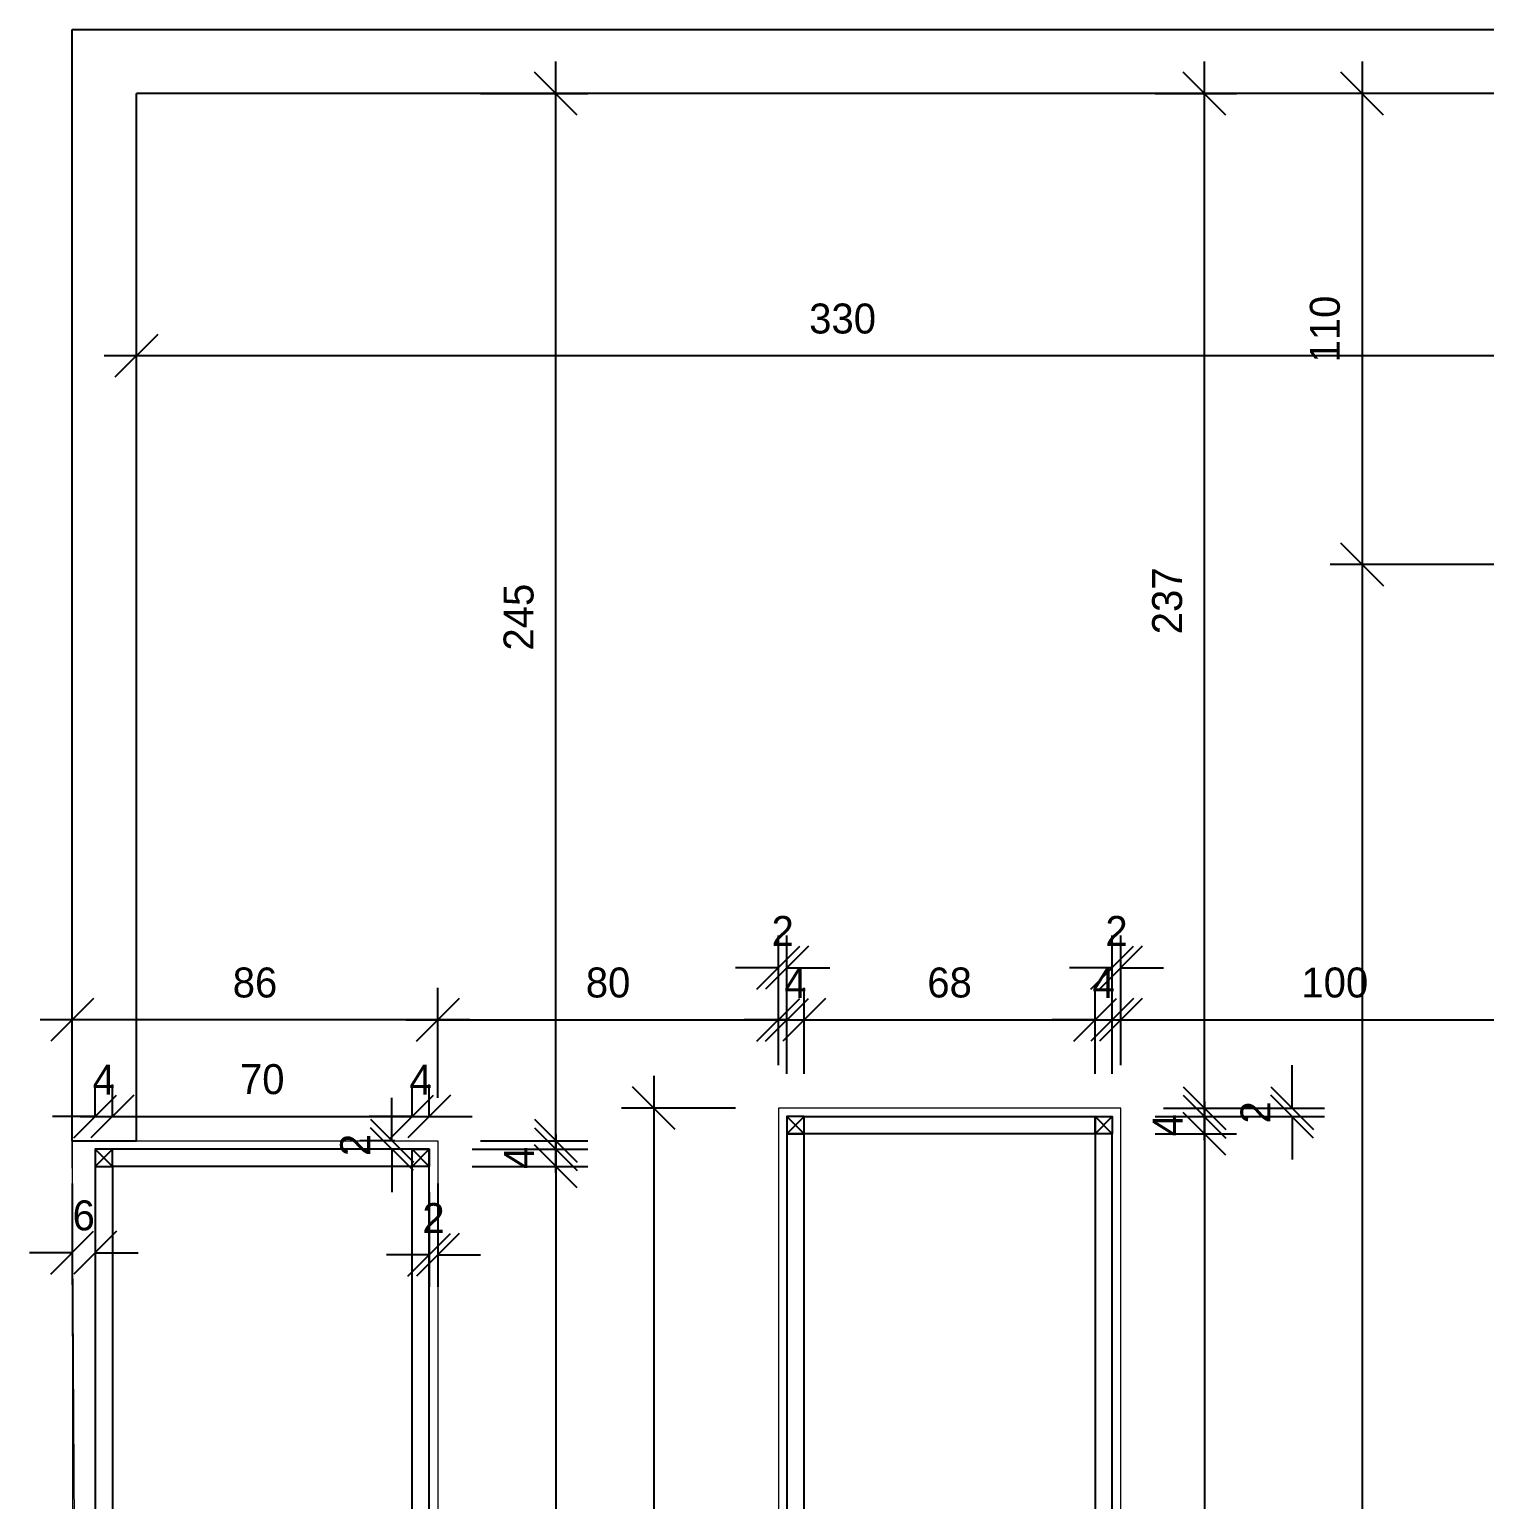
# Model space of a CAD drawing. Header units: centimetres. Extents: x 131563 to 145359, y 24878 to 28066.
# Drawn here: x 132793.6 to 133133.6, y 27118.7 to 27462.2 of the extents above; entities that cross this region are included whole.
import ezdxf

# ---------------------------------------------------------------- set-up
doc = ezdxf.new("R2010")
doc.units = ezdxf.units.CM
doc.header["$LTSCALE"] = 10
doc.header["$MEASUREMENT"] = 0
doc.header["$PDMODE"] = 3
doc.header["$PDSIZE"] = 20
doc.layers.add('ARK_AHŞAP', color=45, linetype='Continuous', lineweight=15)
doc.layers.add('tefriş', color=45, linetype='Continuous', lineweight=18)
for name, color, linetype in [('Kıtc-002 Çizgi', 7, 'Continuous'), ('Kıtc-040 Detay', 7, 'Continuous'), ('S2000-002 Çizgi', 7, 'Continuous')]:
    doc.layers.add(name, color=color, linetype=linetype)
doc.styles.add('TAKSİM', font='GOTHIC.TTF', dxfattribs={"height": 7})
doc.dimstyles.new('AR_DIM_100', dxfattribs={"dimtxt": 7, "dimasz": 10, "dimexe": 7.5, "dimexo": 10, "dimgap": 5, "dimtad": 1, "dimtoh": 1, "dimdec": 0, "dimrnd": 0.5, "dimzin": 12, "dimdsep": 46, "dimtxsty": 'TAKSİM', "dimblk": 'OBLIQUE', "dimcen": 0.09, "dimdle": 7.5, "dimclrd": 256, "dimclre": 256, "dimclrt": 7, "dimadec": 0, "dimazin": 0, "dimtfac": 1, "dimtdec": 0, "dimtix": 1, "dimtofl": 0, "dimtmove": 0, "dimatfit": 3, "dimldrblk": 'DOT', "dimfxl": 100, "dimfxlon": 1, "dimtolj": 1, "dimtzin": 0, "dimlwd": -1, "dimlwe": -1, "dimarcsym": 0})

# ---------------------------------------------------------------- blocks, each defined once
blk = doc.blocks.new('_Oblique')
at = {"color": 0, "linetype": 'ByBlock', "lineweight": -2}
blk.add_line((-0.5, -0.5), (0.5, 0.5), dxfattribs=at)
blk = doc.blocks.new('*D119')
at = {"transparency": 16777216}
for p, q in [((132889.03, 27212.53), (132889.03, 27238.27)), ((132968.61, 27220.15), (132968.61, 27238.27)), ((132881.53, 27230.77), (132976.11, 27230.77))]:
    blk.add_line(p, q, dxfattribs=at)
at = {"layer": 'Defpoints', "color": 0, "transparency": 16777216}
for p in [(132968.61, 27230.77), (132968.61, 27210.15), (132889.03, 27202.53)]:
    blk.add_point(p, dxfattribs=at)
at = {"transparency": 16777216, "xscale": 10, "yscale": 10, "zscale": 10, "rotation": 180}
blk.add_blockref('_Oblique', (132889.03, 27230.77), dxfattribs=at)
at = {"transparency": 16777216, "xscale": 10, "yscale": 10, "zscale": 10}
blk.add_blockref('_Oblique', (132968.61, 27230.77), dxfattribs=at)
at = {"color": 7, "transparency": 16777216, "insert": (132928.82, 27239.44), "char_height": 7, "attachment_point": 5, "style": 'TAKSİM'}
blk.add_mtext('\\A1;80', dxfattribs=at)
blk = doc.blocks.new('_Dot')
at = {"color": 0, "linetype": 'ByBlock', "lineweight": -2}
blk.add_line((-0.5, 0), (-1, 0), dxfattribs=at)
at = {"color": 0, "linetype": 'ByBlock', "const_width": 0.5}
blk.add_lwpolyline([(-0.25, 0, 1), (0.25, 0, 1)], format="xyb", close=True, dxfattribs=at)
blk = doc.blocks.new('*D120')
at = {"transparency": 16777216}
for p, q in [((132974.61, 27218.15), (132974.61, 27238.27)), ((133042.61, 27218.15), (133042.61, 27238.27)), ((132967.11, 27230.77), (133050.11, 27230.77))]:
    blk.add_line(p, q, dxfattribs=at)
at = {"layer": 'Defpoints', "color": 0, "transparency": 16777216}
for p in [(133042.61, 27230.77), (132974.61, 27208.15), (133042.61, 27208.15)]:
    blk.add_point(p, dxfattribs=at)
at = {"transparency": 16777216, "xscale": 10, "yscale": 10, "zscale": 10, "rotation": 180}
blk.add_blockref('_Oblique', (132974.61, 27230.77), dxfattribs=at)
at = {"transparency": 16777216, "xscale": 10, "yscale": 10, "zscale": 10}
blk.add_blockref('_Oblique', (133042.61, 27230.77), dxfattribs=at)
at = {"color": 7, "transparency": 16777216, "insert": (133008.61, 27239.44), "char_height": 7, "attachment_point": 5, "style": 'TAKSİM'}
blk.add_mtext('\\A1;68', dxfattribs=at)
blk = doc.blocks.new('*D121')
at = {"transparency": 16777216}
for p, q in [((133148.61, 27281.15), (133148.61, 27223.27)), ((133048.61, 27220.15), (133048.61, 27238.27)), ((133041.11, 27230.77), (133156.11, 27230.77))]:
    blk.add_line(p, q, dxfattribs=at)
at = {"layer": 'Defpoints', "color": 0, "transparency": 16777216}
for p in [(133148.61, 27291.15), (133148.61, 27230.77), (133048.61, 27210.15)]:
    blk.add_point(p, dxfattribs=at)
at = {"transparency": 16777216, "xscale": 10, "yscale": 10, "zscale": 10, "rotation": 180}
blk.add_blockref('_Oblique', (133048.61, 27230.77), dxfattribs=at)
at = {"transparency": 16777216, "xscale": 10, "yscale": 10, "zscale": 10}
blk.add_blockref('_Oblique', (133148.61, 27230.77), dxfattribs=at)
at = {"color": 7, "transparency": 16777216, "insert": (133098.61, 27239.44), "char_height": 7, "attachment_point": 5, "style": 'TAKSİM'}
blk.add_mtext('\\A1;100', dxfattribs=at)
blk = doc.blocks.new('*D122')
at = {"transparency": 16777216}
for p, q in [((132939.49, 27217.65), (132939.49, 26822.65)), ((132958.61, 27210.15), (132931.99, 27210.15)), ((132958.61, 26830.15), (132931.99, 26830.15))]:
    blk.add_line(p, q, dxfattribs=at)
at = {"layer": 'Defpoints', "color": 0, "transparency": 16777216}
for p in [(132968.61, 27210.15), (132939.49, 26830.15), (132968.61, 26830.15)]:
    blk.add_point(p, dxfattribs=at)
at = {"transparency": 16777216, "xscale": 10, "yscale": 10, "zscale": 10}
for p, rotation in [((132939.49, 27210.15), 90), ((132939.49, 26830.15), 270)]:
    blk.add_blockref('_Oblique', p, dxfattribs=dict(at, rotation=rotation))
at = {"color": 7, "transparency": 16777216, "insert": (132930.81, 27020.15), "char_height": 7, "attachment_point": 5, "rotation": 90, "style": 'TAKSİM'}
blk.add_mtext('\\A1;380', dxfattribs=at)
blk = doc.blocks.new('*D123')
at = {"transparency": 16777216}
for p, q in [((133105.01, 27454.65), (133105.01, 27329.65)), ((133138.61, 27447.15), (133097.51, 27447.15)), ((133138.61, 27337.15), (133097.51, 27337.15))]:
    blk.add_line(p, q, dxfattribs=at)
at = {"layer": 'Defpoints', "color": 0, "transparency": 16777216}
for p in [(133148.61, 27447.15), (133105.01, 27337.15), (133148.61, 27337.15)]:
    blk.add_point(p, dxfattribs=at)
at = {"transparency": 16777216, "xscale": 10, "yscale": 10, "zscale": 10}
for p, rotation in [((133105.01, 27447.15), 90), ((133105.01, 27337.15), 270)]:
    blk.add_blockref('_Oblique', p, dxfattribs=dict(at, rotation=rotation))
at = {"color": 7, "transparency": 16777216, "insert": (133096.33, 27392.15), "char_height": 7, "attachment_point": 5, "rotation": 90, "style": 'TAKSİM'}
blk.add_mtext('\\A1;110', dxfattribs=at)
blk = doc.blocks.new('*D143')
at = {"transparency": 16777216}
for p, q in [((133105.01, 27344.65), (133105.01, 26752.65)), ((133118.61, 27337.15), (133097.51, 27337.15)), ((133118.61, 26760.15), (133097.51, 26760.15))]:
    blk.add_line(p, q, dxfattribs=at)
at = {"layer": 'Defpoints', "color": 0, "transparency": 16777216}
for p in [(133128.61, 27337.15), (133105.01, 26760.15), (133128.61, 26760.15)]:
    blk.add_point(p, dxfattribs=at)
at = {"transparency": 16777216, "xscale": 10, "yscale": 10, "zscale": 10}
for p, rotation in [((133105.01, 27337.15), 90), ((133105.01, 26760.15), 270)]:
    blk.add_blockref('_Oblique', p, dxfattribs=dict(at, rotation=rotation))
at = {"color": 7, "transparency": 16777216, "insert": (133096.42, 27048.65), "char_height": 7, "attachment_point": 5, "rotation": 90, "style": 'TAKSİM'}
blk.add_mtext('\\A1;577', dxfattribs=at)
blk = doc.blocks.new('A$C14D17327')
at = {"layer": 'Kıtc-002 Çizgi', "color": 1, "elevation": 0}
blk.add_lwpolyline([(0, 4), (4, 4), (4, 0), (0, 0)], close=True, dxfattribs=at)
for points in [[(0, 4), (4, 0)], [(0, 0), (4, 4)]]:
    blk.add_lwpolyline(points, dxfattribs=at)
blk = doc.blocks.new('*D144')
at = {"transparency": 16777216}
for p, q in [((132803.61, 27212.53), (132803.61, 27238.27)), ((132889.03, 27212.53), (132889.03, 27238.27)), ((132896.53, 27230.77), (132796.11, 27230.77))]:
    blk.add_line(p, q, dxfattribs=at)
at = {"layer": 'Defpoints', "color": 0, "transparency": 16777216}
for p in [(132803.61, 27230.77), (132803.61, 27202.53), (132889.03, 27202.53)]:
    blk.add_point(p, dxfattribs=at)
at = {"transparency": 16777216, "xscale": 10, "yscale": 10, "zscale": 10, "rotation": 180}
blk.add_blockref('_Oblique', (132803.61, 27230.77), dxfattribs=at)
at = {"transparency": 16777216, "xscale": 10, "yscale": 10, "zscale": 10}
blk.add_blockref('_Oblique', (132889.03, 27230.77), dxfattribs=at)
at = {"color": 7, "transparency": 16777216, "insert": (132846.32, 27239.44), "char_height": 7, "attachment_point": 5, "style": 'TAKSİM'}
blk.add_mtext('\\A1;86', dxfattribs=at)
blk = doc.blocks.new('*D145')
at = {"transparency": 16777216}
for p, q in [((133068.16, 27202.65), (133068.16, 27454.65)), ((133056.61, 27447.15), (133075.66, 27447.15)), ((133058.61, 27210.15), (133075.66, 27210.15))]:
    blk.add_line(p, q, dxfattribs=at)
at = {"layer": 'Defpoints', "color": 0, "transparency": 16777216}
for p in [(133046.61, 27447.15), (133068.16, 27447.15), (133048.61, 27210.15)]:
    blk.add_point(p, dxfattribs=at)
at = {"transparency": 16777216, "xscale": 10, "yscale": 10, "zscale": 10}
for p, rotation in [((133068.16, 27447.15), 90), ((133068.16, 27210.15), 270)]:
    blk.add_blockref('_Oblique', p, dxfattribs=dict(at, rotation=rotation))
at = {"color": 7, "transparency": 16777216, "insert": (133059.48, 27328.65), "char_height": 7, "attachment_point": 5, "rotation": 90, "style": 'TAKSİM'}
blk.add_mtext('\\A1;237', dxfattribs=at)
blk = doc.blocks.new('*D146')
at = {"transparency": 16777216}
for p, q in [((133088.67, 27210.15), (133088.67, 27220.15)), ((133058.61, 27210.15), (133096.17, 27210.15)), ((133056.61, 27208.15), (133096.17, 27208.15)), ((133088.67, 27208.15), (133088.67, 27198.15))]:
    blk.add_line(p, q, dxfattribs=at)
at = {"layer": 'Defpoints', "color": 0, "transparency": 16777216}
for p in [(133048.61, 27210.15), (133046.61, 27208.15), (133088.67, 27208.15)]:
    blk.add_point(p, dxfattribs=at)
at = {"transparency": 16777216, "xscale": 10, "yscale": 10, "zscale": 10}
for p, rotation in [((133088.67, 27210.15), 270), ((133088.67, 27208.15), 90)]:
    blk.add_blockref('_Oblique', p, dxfattribs=dict(at, rotation=rotation))
at = {"color": 7, "transparency": 16777216, "insert": (133080.08, 27209.15), "char_height": 7, "attachment_point": 5, "rotation": 90, "style": 'TAKSİM'}
blk.add_mtext('\\A1;2', dxfattribs=at)
blk = doc.blocks.new('*D147')
at = {"transparency": 16777216}
for p, q in [((133068.16, 27208.15), (133068.16, 27218.15)), ((133056.61, 27208.15), (133075.66, 27208.15)), ((133056.61, 27204.15), (133075.66, 27204.15)), ((133068.16, 27204.15), (133068.16, 27194.15))]:
    blk.add_line(p, q, dxfattribs=at)
at = {"layer": 'Defpoints', "color": 0, "transparency": 16777216}
for p in [(133046.61, 27208.15), (133046.61, 27204.15), (133068.16, 27204.15)]:
    blk.add_point(p, dxfattribs=at)
at = {"transparency": 16777216, "xscale": 10, "yscale": 10, "zscale": 10}
for p, rotation in [((133068.16, 27208.15), 270), ((133068.16, 27204.15), 90)]:
    blk.add_blockref('_Oblique', p, dxfattribs=dict(at, rotation=rotation))
at = {"color": 7, "transparency": 16777216, "insert": (133059.57, 27206.15), "char_height": 7, "attachment_point": 5, "rotation": 90, "style": 'TAKSİM'}
blk.add_mtext('\\A1;4', dxfattribs=at)
blk = doc.blocks.new('*D148')
at = {"transparency": 16777216}
for p, q in [((133068.16, 27211.65), (133068.16, 27004.7)), ((133056.61, 27204.15), (133075.66, 27204.15)), ((133056.61, 27012.2), (133075.66, 27012.2))]:
    blk.add_line(p, q, dxfattribs=at)
at = {"layer": 'Defpoints', "color": 0, "transparency": 16777216}
for p in [(133046.61, 27204.15), (133046.61, 27012.2), (133068.16, 27012.2)]:
    blk.add_point(p, dxfattribs=at)
at = {"transparency": 16777216, "xscale": 10, "yscale": 10, "zscale": 10}
for p, rotation in [((133068.16, 27204.15), 90), ((133068.16, 27012.2), 270)]:
    blk.add_blockref('_Oblique', p, dxfattribs=dict(at, rotation=rotation))
at = {"color": 7, "transparency": 16777216, "insert": (133059.48, 27108.18), "char_height": 7, "attachment_point": 5, "rotation": 90, "style": 'TAKSİM'}
blk.add_mtext('\\A1;192', dxfattribs=at)
blk = doc.blocks.new('*D155')
at = {"transparency": 16777216}
for p, q in [((133042.61, 27218.15), (133042.61, 27238.27)), ((133046.61, 27218.15), (133046.61, 27238.27)), ((133042.61, 27230.77), (133032.61, 27230.77)), ((133046.61, 27230.77), (133056.61, 27230.77))]:
    blk.add_line(p, q, dxfattribs=at)
at = {"layer": 'Defpoints', "color": 0, "transparency": 16777216}
for p in [(133046.61, 27230.77), (133042.61, 27208.15), (133046.61, 27208.15)]:
    blk.add_point(p, dxfattribs=at)
at = {"transparency": 16777216, "xscale": 10, "yscale": 10, "zscale": 10}
blk.add_blockref('_Oblique', (133042.61, 27230.77), dxfattribs=at)
at = {"transparency": 16777216, "xscale": 10, "yscale": 10, "zscale": 10, "rotation": 180}
blk.add_blockref('_Oblique', (133046.61, 27230.77), dxfattribs=at)
at = {"color": 7, "transparency": 16777216, "insert": (133044.61, 27239.36), "char_height": 7, "attachment_point": 5, "style": 'TAKSİM'}
blk.add_mtext('\\A1;4', dxfattribs=at)
blk = doc.blocks.new('*D156')
at = {"transparency": 16777216}
for p, q in [((133046.61, 27218.15), (133046.61, 27250.44)), ((133048.61, 27220.15), (133048.61, 27250.44)), ((133046.61, 27242.94), (133036.61, 27242.94)), ((133048.61, 27242.94), (133058.61, 27242.94))]:
    blk.add_line(p, q, dxfattribs=at)
at = {"layer": 'Defpoints', "color": 0, "transparency": 16777216}
for p in [(133048.61, 27242.94), (133048.61, 27210.15), (133046.61, 27208.15)]:
    blk.add_point(p, dxfattribs=at)
at = {"transparency": 16777216, "xscale": 10, "yscale": 10, "zscale": 10}
blk.add_blockref('_Oblique', (133046.61, 27242.94), dxfattribs=at)
at = {"transparency": 16777216, "xscale": 10, "yscale": 10, "zscale": 10, "rotation": 180}
blk.add_blockref('_Oblique', (133048.61, 27242.94), dxfattribs=at)
at = {"color": 7, "transparency": 16777216, "insert": (133047.61, 27251.53), "char_height": 7, "attachment_point": 5, "style": 'TAKSİM'}
blk.add_mtext('\\A1;2', dxfattribs=at)
blk = doc.blocks.new('*D157')
at = {"transparency": 16777216}
for p, q in [((132970.61, 27218.15), (132970.61, 27238.27)), ((132974.61, 27218.15), (132974.61, 27238.27)), ((132970.61, 27230.77), (132960.61, 27230.77)), ((132974.61, 27230.77), (132984.61, 27230.77))]:
    blk.add_line(p, q, dxfattribs=at)
at = {"layer": 'Defpoints', "color": 0, "transparency": 16777216}
for p in [(132970.61, 27230.77), (132970.61, 27208.15), (132974.61, 27208.15)]:
    blk.add_point(p, dxfattribs=at)
at = {"transparency": 16777216, "xscale": 10, "yscale": 10, "zscale": 10}
blk.add_blockref('_Oblique', (132970.61, 27230.77), dxfattribs=at)
at = {"transparency": 16777216, "xscale": 10, "yscale": 10, "zscale": 10, "rotation": 180}
blk.add_blockref('_Oblique', (132974.61, 27230.77), dxfattribs=at)
at = {"color": 7, "transparency": 16777216, "insert": (132972.61, 27239.36), "char_height": 7, "attachment_point": 5, "style": 'TAKSİM'}
blk.add_mtext('\\A1;4', dxfattribs=at)
blk = doc.blocks.new('*D158')
at = {"transparency": 16777216}
for p, q in [((132968.61, 27220.15), (132968.61, 27250.44)), ((132970.61, 27218.15), (132970.61, 27250.44)), ((132968.61, 27242.94), (132958.61, 27242.94)), ((132970.61, 27242.94), (132980.61, 27242.94))]:
    blk.add_line(p, q, dxfattribs=at)
at = {"layer": 'Defpoints', "color": 0, "transparency": 16777216}
for p in [(132968.61, 27242.94), (132968.61, 27210.15), (132970.61, 27208.15)]:
    blk.add_point(p, dxfattribs=at)
at = {"transparency": 16777216, "xscale": 10, "yscale": 10, "zscale": 10}
blk.add_blockref('_Oblique', (132968.61, 27242.94), dxfattribs=at)
at = {"transparency": 16777216, "xscale": 10, "yscale": 10, "zscale": 10, "rotation": 180}
blk.add_blockref('_Oblique', (132970.61, 27242.94), dxfattribs=at)
at = {"color": 7, "transparency": 16777216, "insert": (132969.61, 27251.53), "char_height": 7, "attachment_point": 5, "style": 'TAKSİM'}
blk.add_mtext('\\A1;2', dxfattribs=at)
blk = doc.blocks.new('*D159')
at = {"transparency": 16777216}
for p, q in [((132916.61, 27195.03), (132916.61, 27454.65)), ((132899.03, 27447.15), (132924.11, 27447.15)), ((132899.03, 27202.53), (132924.11, 27202.53))]:
    blk.add_line(p, q, dxfattribs=at)
at = {"layer": 'Defpoints', "color": 0, "transparency": 16777216}
for p in [(132889.03, 27447.15), (132916.61, 27447.15), (132889.03, 27202.53)]:
    blk.add_point(p, dxfattribs=at)
at = {"transparency": 16777216, "xscale": 10, "yscale": 10, "zscale": 10}
for p, rotation in [((132916.61, 27447.15), 90), ((132916.61, 27202.53), 270)]:
    blk.add_blockref('_Oblique', p, dxfattribs=dict(at, rotation=rotation))
at = {"color": 7, "transparency": 16777216, "insert": (132907.94, 27324.84), "char_height": 7, "attachment_point": 5, "rotation": 90, "style": 'TAKSİM'}
blk.add_mtext('\\A1;245', dxfattribs=at)
blk = doc.blocks.new('*D160')
at = {"transparency": 16777216}
for p, q in [((132878.32, 27202.53), (132878.32, 27212.53)), ((132879.03, 27202.53), (132870.82, 27202.53)), ((132878.32, 27200.53), (132870.82, 27200.53)), ((132878.32, 27200.53), (132878.32, 27190.53))]:
    blk.add_line(p, q, dxfattribs=at)
at = {"layer": 'Defpoints', "color": 0, "transparency": 16777216}
for p in [(132878.32, 27200.53), (132887.03, 27200.53), (132889.03, 27202.53)]:
    blk.add_point(p, dxfattribs=at)
at = {"transparency": 16777216, "xscale": 10, "yscale": 10, "zscale": 10}
for p, rotation in [((132878.32, 27202.53), 270), ((132878.32, 27200.53), 90)]:
    blk.add_blockref('_Oblique', p, dxfattribs=dict(at, rotation=rotation))
at = {"color": 7, "transparency": 16777216, "insert": (132869.73, 27201.53), "char_height": 7, "attachment_point": 5, "rotation": 90, "style": 'TAKSİM'}
blk.add_mtext('\\A1;2', dxfattribs=at)
blk = doc.blocks.new('*D161')
at = {"transparency": 16777216}
for p, q in [((132916.61, 27200.53), (132916.61, 27210.53)), ((132897.03, 27200.53), (132924.11, 27200.53)), ((132897.03, 27196.53), (132924.11, 27196.53)), ((132916.61, 27196.53), (132916.61, 27186.53))]:
    blk.add_line(p, q, dxfattribs=at)
at = {"layer": 'Defpoints', "color": 0, "transparency": 16777216}
for p in [(132887.03, 27200.53), (132887.03, 27196.53), (132916.61, 27196.53)]:
    blk.add_point(p, dxfattribs=at)
at = {"transparency": 16777216, "xscale": 10, "yscale": 10, "zscale": 10}
for p, rotation in [((132916.61, 27200.53), 270), ((132916.61, 27196.53), 90)]:
    blk.add_blockref('_Oblique', p, dxfattribs=dict(at, rotation=rotation))
at = {"color": 7, "transparency": 16777216, "insert": (132908.03, 27198.53), "char_height": 7, "attachment_point": 5, "rotation": 90, "style": 'TAKSİM'}
blk.add_mtext('\\A1;4', dxfattribs=at)
blk = doc.blocks.new('*D162')
at = {"transparency": 16777216}
for p, q in [((132916.61, 27204.03), (132916.61, 27012.59)), ((132897.03, 27196.53), (132924.11, 27196.53)), ((132897.03, 27020.09), (132924.11, 27020.09))]:
    blk.add_line(p, q, dxfattribs=at)
at = {"layer": 'Defpoints', "color": 0, "transparency": 16777216}
for p in [(132887.03, 27196.53), (132887.03, 27020.09), (132916.61, 27020.09)]:
    blk.add_point(p, dxfattribs=at)
at = {"transparency": 16777216, "xscale": 10, "yscale": 10, "zscale": 10}
for p, rotation in [((132916.61, 27196.53), 90), ((132916.61, 27020.09), 270)]:
    blk.add_blockref('_Oblique', p, dxfattribs=dict(at, rotation=rotation))
at = {"color": 7, "transparency": 16777216, "insert": (132908.03, 27108.31), "char_height": 7, "attachment_point": 5, "rotation": 90, "style": 'TAKSİM'}
blk.add_mtext('\\A1;177', dxfattribs=at)
blk = doc.blocks.new('*D169')
at = {"transparency": 16777216}
for p, q in [((132803.61, 27192.53), (132803.61, 27168.86)), ((132808.99, 27190.53), (132808.99, 27168.86)), ((132803.61, 27176.36), (132793.61, 27176.36)), ((132808.99, 27176.36), (132818.99, 27176.36))]:
    blk.add_line(p, q, dxfattribs=at)
at = {"layer": 'Defpoints', "color": 0, "transparency": 16777216}
for p in [(132803.61, 27202.53), (132808.99, 27200.53), (132808.99, 27176.36)]:
    blk.add_point(p, dxfattribs=at)
at = {"transparency": 16777216, "xscale": 10, "yscale": 10, "zscale": 10}
blk.add_blockref('_Oblique', (132803.61, 27176.36), dxfattribs=at)
at = {"transparency": 16777216, "xscale": 10, "yscale": 10, "zscale": 10, "rotation": 180}
blk.add_blockref('_Oblique', (132808.99, 27176.36), dxfattribs=at)
at = {"color": 7, "transparency": 16777216, "insert": (132806.3, 27185.04), "char_height": 7, "attachment_point": 5, "style": 'TAKSİM'}
blk.add_mtext('\\A1;6', dxfattribs=at)
blk = doc.blocks.new('*D170')
at = {"transparency": 16777216}
for p, q in [((132808.99, 27208.18), (132808.99, 27215.68)), ((132812.99, 27208.18), (132812.99, 27215.68)), ((132808.99, 27208.18), (132798.99, 27208.18)), ((132812.99, 27208.18), (132822.99, 27208.18))]:
    blk.add_line(p, q, dxfattribs=at)
at = {"layer": 'Defpoints', "color": 0, "transparency": 16777216}
for p in [(132812.99, 27208.18), (132808.99, 27200.53), (132812.99, 27200.53)]:
    blk.add_point(p, dxfattribs=at)
at = {"transparency": 16777216, "xscale": 10, "yscale": 10, "zscale": 10}
blk.add_blockref('_Oblique', (132808.99, 27208.18), dxfattribs=at)
at = {"transparency": 16777216, "xscale": 10, "yscale": 10, "zscale": 10, "rotation": 180}
blk.add_blockref('_Oblique', (132812.99, 27208.18), dxfattribs=at)
at = {"color": 7, "transparency": 16777216, "insert": (132810.99, 27216.77), "char_height": 7, "attachment_point": 5, "style": 'TAKSİM'}
blk.add_mtext('\\A1;4', dxfattribs=at)
blk = doc.blocks.new('*D171')
at = {"transparency": 16777216}
for p, q in [((132812.99, 27208.18), (132812.99, 27215.68)), ((132883.03, 27208.18), (132883.03, 27215.68)), ((132805.49, 27208.18), (132890.53, 27208.18))]:
    blk.add_line(p, q, dxfattribs=at)
at = {"layer": 'Defpoints', "color": 0, "transparency": 16777216}
for p in [(132883.03, 27208.18), (132812.99, 27200.53), (132883.03, 27200.53)]:
    blk.add_point(p, dxfattribs=at)
at = {"transparency": 16777216, "xscale": 10, "yscale": 10, "zscale": 10, "rotation": 180}
blk.add_blockref('_Oblique', (132812.99, 27208.18), dxfattribs=at)
at = {"transparency": 16777216, "xscale": 10, "yscale": 10, "zscale": 10}
blk.add_blockref('_Oblique', (132883.03, 27208.18), dxfattribs=at)
at = {"color": 7, "transparency": 16777216, "insert": (132848.01, 27216.86), "char_height": 7, "attachment_point": 5, "style": 'TAKSİM'}
blk.add_mtext('\\A1;70', dxfattribs=at)
blk = doc.blocks.new('*D172')
at = {"transparency": 16777216}
for p, q in [((132883.03, 27208.18), (132883.03, 27215.68)), ((132887.03, 27208.18), (132887.03, 27215.68)), ((132883.03, 27208.18), (132873.03, 27208.18)), ((132887.03, 27208.18), (132897.03, 27208.18))]:
    blk.add_line(p, q, dxfattribs=at)
at = {"layer": 'Defpoints', "color": 0, "transparency": 16777216}
for p in [(132887.03, 27208.18), (132883.03, 27200.53), (132887.03, 27200.53)]:
    blk.add_point(p, dxfattribs=at)
at = {"transparency": 16777216, "xscale": 10, "yscale": 10, "zscale": 10}
blk.add_blockref('_Oblique', (132883.03, 27208.18), dxfattribs=at)
at = {"transparency": 16777216, "xscale": 10, "yscale": 10, "zscale": 10, "rotation": 180}
blk.add_blockref('_Oblique', (132887.03, 27208.18), dxfattribs=at)
at = {"color": 7, "transparency": 16777216, "insert": (132885.03, 27216.77), "char_height": 7, "attachment_point": 5, "style": 'TAKSİM'}
blk.add_mtext('\\A1;4', dxfattribs=at)
blk = doc.blocks.new('*D173')
at = {"transparency": 16777216}
for p, q in [((132887.03, 27190.53), (132887.03, 27168.36)), ((132889.03, 27192.53), (132889.03, 27168.36)), ((132887.03, 27175.86), (132877.03, 27175.86)), ((132889.03, 27175.86), (132899.03, 27175.86))]:
    blk.add_line(p, q, dxfattribs=at)
at = {"layer": 'Defpoints', "color": 0, "transparency": 16777216}
for p in [(132887.03, 27200.53), (132889.03, 27202.53), (132889.03, 27175.86)]:
    blk.add_point(p, dxfattribs=at)
at = {"transparency": 16777216, "xscale": 10, "yscale": 10, "zscale": 10}
blk.add_blockref('_Oblique', (132887.03, 27175.86), dxfattribs=at)
at = {"transparency": 16777216, "xscale": 10, "yscale": 10, "zscale": 10, "rotation": 180}
blk.add_blockref('_Oblique', (132889.03, 27175.86), dxfattribs=at)
at = {"color": 7, "transparency": 16777216, "insert": (132888.03, 27184.45), "char_height": 7, "attachment_point": 5, "style": 'TAKSİM'}
blk.add_mtext('\\A1;2', dxfattribs=at)
blk = doc.blocks.new('*D175')
at = {"transparency": 16777216}
for p, q in [((132818.61, 27347.15), (132818.61, 27393.39)), ((133148.61, 27347.15), (133148.61, 27393.39)), ((133156.11, 27385.89), (132811.11, 27385.89))]:
    blk.add_line(p, q, dxfattribs=at)
at = {"layer": 'Defpoints', "color": 0, "transparency": 16777216}
for p in [(132818.61, 27385.89), (132818.61, 27337.15), (133148.61, 27337.15)]:
    blk.add_point(p, dxfattribs=at)
at = {"transparency": 16777216, "xscale": 10, "yscale": 10, "zscale": 10, "rotation": 180}
blk.add_blockref('_Oblique', (132818.61, 27385.89), dxfattribs=at)
at = {"transparency": 16777216, "xscale": 10, "yscale": 10, "zscale": 10}
blk.add_blockref('_Oblique', (133148.61, 27385.89), dxfattribs=at)
at = {"color": 7, "transparency": 16777216, "insert": (132983.61, 27394.56), "char_height": 7, "attachment_point": 5, "style": 'TAKSİM'}
blk.add_mtext('\\A1;330', dxfattribs=at)

msp = doc.modelspace()

# ---------------------------------------------------------------- linework, layer by layer
for p, q in [((132803.61, 27202.53), (132803.61, 27462.15)), ((132818.61, 27202.53), (132818.61, 27447.15)), ((132803.61, 27202.53), (132818.61, 27202.53)), ((132803.61, 27202.53), (132818.61, 27202.53))]:
    msp.add_line(p, q)
at = {"layer": 'ARK_AHŞAP'}
for points in [[(132968.61, 26830.15), (133048.61, 26830.15), (133048.61, 27210.15), (132968.61, 27210.15)], [(132968.61, 26830.15), (133048.61, 26830.15), (133048.61, 27210.15), (132968.61, 27210.15)], [(132803.61, 27202.53), (132889.03, 27202.53), (132889.03, 26700.15), (132806.61, 26700.15)]]:
    msp.add_lwpolyline(points, close=True, dxfattribs=at)
at = {"layer": 'Kıtc-002 Çizgi', "color": 1}
for points in [[(132974.61, 27208.15), (133042.61, 27208.15), (133042.61, 27204.15), (132974.61, 27204.15)], [(132974.61, 27204.15), (132970.61, 27204.15), (132970.61, 27012.2), (132974.61, 27012.2)], [(133042.61, 27012.2), (133046.61, 27012.2), (133046.61, 27204.15), (133042.61, 27204.15)], [(132887.03, 26702.23), (132887.03, 27200.53), (132808.99, 27200.53), (132808.99, 26702.23)], [(132812.99, 27196.53), (132812.99, 26706.23), (132883.03, 26706.23), (132883.03, 27196.53)]]:
    msp.add_lwpolyline(points, close=True, dxfattribs=at)
at = {"layer": 'S2000-002 Çizgi'}
for p, q in [((132803.61, 27462.15), (133741.61, 27462.15)), ((133741.61, 27447.15), (132818.61, 27447.15))]:
    msp.add_line(p, q, dxfattribs=at)
at = {"layer": 'tefriş'}
msp.add_line((132803.61, 27202.53), (132804.02, 26658.02), dxfattribs=at)

# ---------------------------------------------------------------- block references
at = {"layer": 'Kıtc-040 Detay', "xscale": -1}
for p in [(132974.61, 27204.15, 0), (132812.99, 27196.53, 0)]:
    msp.add_blockref('A$C14D17327', p, dxfattribs=at)
at = {"layer": 'Kıtc-040 Detay'}
for p in [(133042.61, 27204.15, 0), (132883.03, 27196.53, 0)]:
    msp.add_blockref('A$C14D17327', p, dxfattribs=at)

# ---------------------------------------------------------------- dimensions: what is measured, and where the dimension line sits
for base, p1, p2, picture, middle in [((132916.61, 27447.15), (132889.03, 27202.53), (132889.03, 27447.15), '*D159', (132907.94, 27324.84)), ((133068.16, 27447.15), (133048.61, 27210.15), (133046.61, 27447.15), '*D145', (133059.48, 27328.65)), ((133105.01, 26760.15), (133128.61, 27337.15), (133128.61, 26760.15), '*D143', (133096.42, 27048.65))]:
    dim = msp.add_linear_dim(base=base, p1=p1, p2=p2, angle=90, dimstyle='AR_DIM_100')
    dim.commit()
    dim.dimension.update_dxf_attribs({"geometry": picture, "text_midpoint": middle})
for base, p1, p2, picture, middle in [((133105.01, 27337.15), (133148.61, 27447.15), (133148.61, 27337.15), '*D123', (133096.33, 27392.15)), ((133088.67, 27208.15), (133048.61, 27210.15), (133046.61, 27208.15), '*D146', (133080.08, 27209.15)), ((132939.49, 26830.15), (132968.61, 27210.15), (132968.61, 26830.15), '*D122', (132930.81, 27020.15)), ((133068.16, 27204.15), (133046.61, 27208.15), (133046.61, 27204.15), '*D147', (133059.57, 27206.15)), ((132878.32, 27200.53), (132889.03, 27202.53), (132887.03, 27200.53), '*D160', (132869.73, 27201.53)), ((132916.61, 27196.53), (132887.03, 27200.53), (132887.03, 27196.53), '*D161', (132908.03, 27198.53)), ((133068.16, 27012.2), (133046.61, 27204.15), (133046.61, 27012.2), '*D148', (133059.48, 27108.18)), ((132916.61, 27020.09), (132887.03, 27196.53), (132887.03, 27020.09), '*D162', (132908.03, 27108.31))]:
    dim = msp.add_linear_dim(base=base, p1=p1, p2=p2, angle=90, dimstyle='AR_DIM_100', override={"dimtmove": 1})
    dim.commit()
    dim.dimension.update_dxf_attribs({"geometry": picture, "text_midpoint": middle})
for base, p1, p2, picture, middle in [((132818.61, 27385.89), (133148.61, 27337.15), (132818.61, 27337.15), '*D175', (132983.61, 27394.56)), ((132803.61, 27230.77), (132889.03, 27202.53), (132803.61, 27202.53), '*D144', (132846.32, 27239.44)), ((132808.99, 27176.36), (132803.61, 27202.53), (132808.99, 27200.53), '*D169', (132806.3, 27185.04))]:
    dim = msp.add_linear_dim(base=base, p1=p1, p2=p2, dimstyle='AR_DIM_100')
    dim.commit()
    dim.dimension.update_dxf_attribs({"geometry": picture, "text_midpoint": middle})
for base, p1, p2, picture, middle in [((133148.61, 27230.77), (133048.61, 27210.15), (133148.61, 27291.15), '*D121', (133098.61, 27239.44)), ((132968.61, 27242.94), (132970.61, 27208.15), (132968.61, 27210.15), '*D158', (132969.61, 27251.53)), ((133048.61, 27242.94), (133046.61, 27208.15), (133048.61, 27210.15), '*D156', (133047.61, 27251.53)), ((132968.61, 27230.77), (132889.03, 27202.53), (132968.61, 27210.15), '*D119', (132928.82, 27239.44)), ((132970.61, 27230.77), (132974.61, 27208.15), (132970.61, 27208.15), '*D157', (132972.61, 27239.36)), ((133042.61, 27230.77), (132974.61, 27208.15), (133042.61, 27208.15), '*D120', (133008.61, 27239.44)), ((133046.61, 27230.77), (133042.61, 27208.15), (133046.61, 27208.15), '*D155', (133044.61, 27239.36)), ((132812.99, 27208.18), (132808.99, 27200.53), (132812.99, 27200.53), '*D170', (132810.99, 27216.77)), ((132883.03, 27208.18), (132812.99, 27200.53), (132883.03, 27200.53), '*D171', (132848.01, 27216.86)), ((132887.03, 27208.18), (132883.03, 27200.53), (132887.03, 27200.53), '*D172', (132885.03, 27216.77)), ((132889.03, 27175.86), (132887.03, 27200.53), (132889.03, 27202.53), '*D173', (132888.03, 27184.45))]:
    dim = msp.add_linear_dim(base=base, p1=p1, p2=p2, dimstyle='AR_DIM_100', override={"dimtmove": 1})
    dim.commit()
    dim.dimension.update_dxf_attribs({"geometry": picture, "text_midpoint": middle})

doc.saveas('drawing.dxf')
